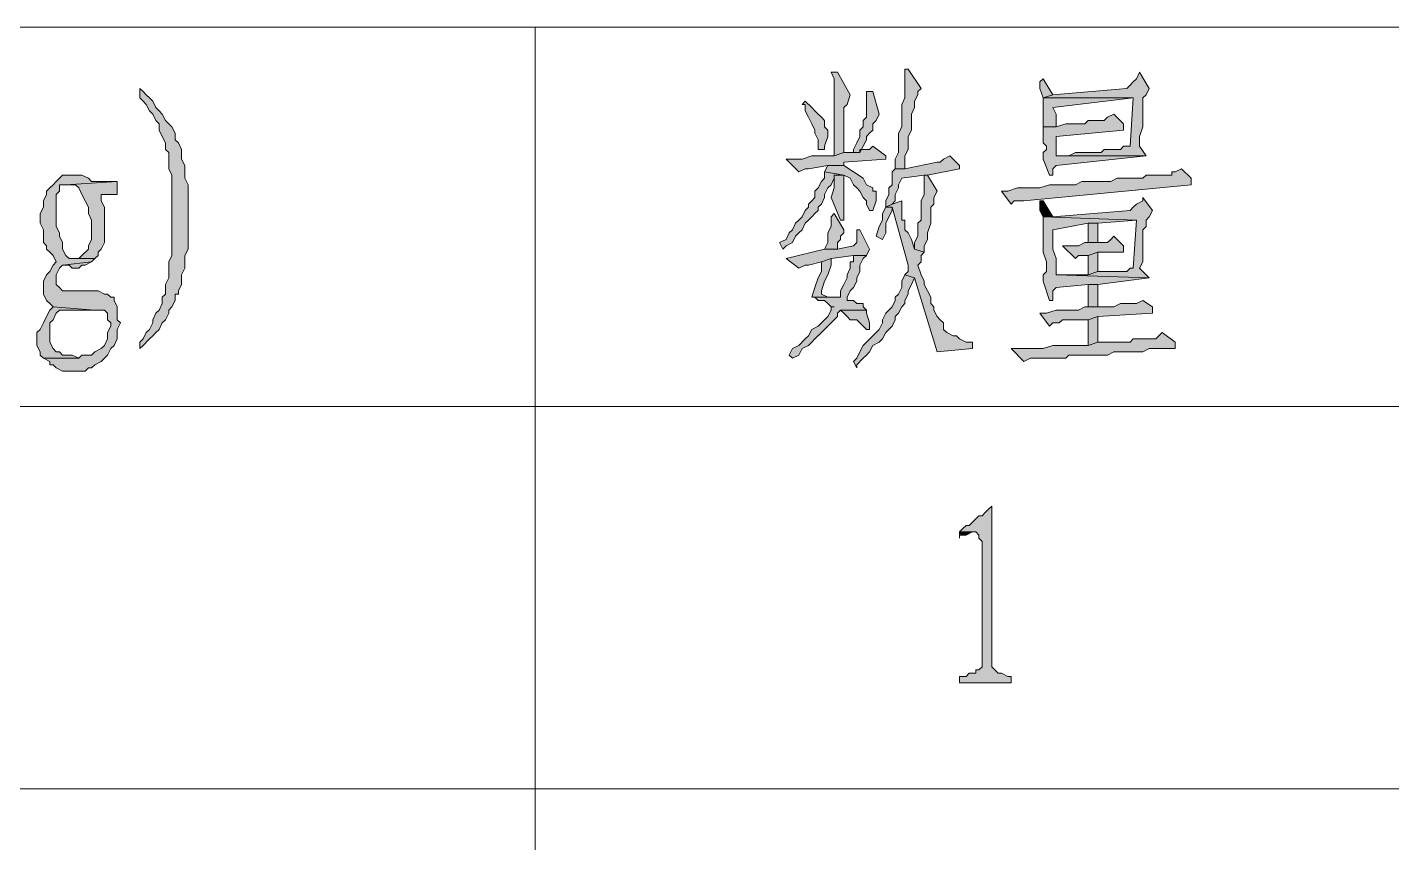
# Model space of a CAD drawing. Header units: millimetres. Extents: x 24 to 410, y 10 to 282.
# Drawn here: x 356.74 to 374.71, y 123.79 to 134.54 of the extents above; entities that cross this region are included whole.
import ezdxf

# ---------------------------------------------------------------- set-up
doc = ezdxf.new("R2010")
doc.units = ezdxf.units.MM

msp = doc.modelspace()

# ---------------------------------------------------------------- hatches: boundary and pattern name
h = msp.add_hatch(color=7)
h.dxf.hatch_style = 2
h.paths.add_polyline_path([(367.411, 133.942667), (367.326333, 133.942667), (367.368667, 133.858), (367.368667, 132.842), (367.495667, 132.884333), (367.495667, 133.392333), (367.495667, 133.477), (367.538, 133.519333), (367.580333, 133.646333)])
h = msp.add_hatch(color=7)
h.dxf.hatch_style = 2
h.paths.add_polyline_path([(368.342333, 133.985), (368.3, 133.985), (368.3, 133.942667), (368.3, 133.604), (368.257667, 133.519333), (368.257667, 133.223), (368.215333, 133.138333), (368.215333, 132.884333), (368.173, 132.799667), (368.173, 132.672667), (368.3, 132.672667), (368.3, 132.842), (368.342333, 132.926667), (368.342333, 133.011333), (368.342333, 133.096), (368.384667, 133.180667), (368.384667, 133.392333), (368.427, 133.477), (368.427, 133.561667), (368.469333, 133.646333), (368.469333, 133.688667), (368.511667, 133.731)])
h = msp.add_hatch(color=7)
h.dxf.hatch_style = 2
h.paths.add_polyline_path([(370.120333, 133.858), (370.078, 133.815667), (370.078, 133.731), (370.120333, 133.604), (370.247333, 133.646333)])
h = msp.add_hatch(color=7)
h.dxf.hatch_style = 2
h.paths.add_polyline_path([(371.390333, 133.942667), (371.348, 133.858), (371.305667, 133.815667), (371.263333, 133.773333), (371.221, 133.731), (370.247333, 133.646333), (370.120333, 133.604), (371.305667, 133.604), (371.263333, 132.969), (371.178667, 132.969), (371.136333, 132.926667), (370.924667, 132.926667), (370.882333, 132.884333), (370.543667, 132.884333), (370.459, 132.842), (370.289667, 132.842), (371.475, 132.842), (371.390333, 132.969), (371.390333, 133.096), (371.432667, 133.223), (371.432667, 133.604), (371.475, 133.646333), (371.517333, 133.731)])
h = msp.add_hatch(color=7)
h.dxf.hatch_style = 2
h.paths.add_polyline_path([(358.224667, 133.731), (358.224667, 133.604), (358.267, 133.561667), (358.309333, 133.519333), (358.351667, 133.434667), (358.394, 133.392333), (358.436333, 133.307667), (358.478667, 133.265333), (358.478667, 133.180667), (358.521, 133.096), (358.563333, 133.011333), (358.563333, 132.926667), (358.605667, 132.884333), (358.605667, 132.672667), (358.648, 132.588), (358.648, 131.995333), (358.648, 131.910667), (358.648, 131.529667), (358.605667, 131.445), (358.605667, 131.233333), (358.563333, 131.148667), (358.563333, 131.021667), (358.521, 130.979333), (358.521, 130.894667), (358.478667, 130.81), (358.436333, 130.767667), (358.394, 130.683), (358.394, 130.640667), (358.351667, 130.556), (358.309333, 130.513667), (358.267, 130.429), (358.224667, 130.386667), (358.224667, 130.302), (358.267, 130.344333), (358.351667, 130.429), (358.394, 130.471333), (358.436333, 130.513667), (358.478667, 130.556), (358.521, 130.640667), (358.563333, 130.683), (358.605667, 130.767667), (358.605667, 130.81), (358.648, 130.852333), (358.690333, 130.937), (358.690333, 131.021667), (358.732667, 131.021667), (358.732667, 131.064), (358.775, 131.148667), (358.775, 131.275667), (358.817333, 131.360333), (358.817333, 131.529667), (358.859667, 131.614333), (358.859667, 132.461), (358.817333, 132.545667), (358.817333, 132.715), (358.775, 132.799667), (358.775, 132.926667), (358.732667, 133.011333), (358.690333, 133.053667), (358.690333, 133.138333), (358.648, 133.223), (358.605667, 133.265333), (358.563333, 133.307667), (358.521, 133.392333), (358.478667, 133.434667), (358.436333, 133.477), (358.394, 133.561667), (358.351667, 133.604), (358.309333, 133.646333), (358.267, 133.688667)])
h = msp.add_hatch(color=7)
h.dxf.hatch_style = 2
h.paths.add_polyline_path([(367.792, 133.688667), (367.792, 133.35), (367.749667, 133.307667), (367.749667, 133.223), (367.707333, 133.180667), (367.707333, 133.096), (367.665, 133.011333), (367.622667, 132.926667), (367.622667, 132.884333), (367.707333, 132.884333), (367.749667, 132.969), (367.792, 133.053667), (367.792, 133.096), (367.834333, 133.138333), (367.876667, 133.180667), (367.876667, 133.265333), (367.919, 133.307667), (367.961333, 133.392333), (367.876667, 133.688667)])
h = msp.add_hatch(color=7)
h.dxf.hatch_style = 2
h.paths.add_polyline_path([(366.987667, 133.561667), (366.945333, 133.519333), (366.987667, 133.519333), (366.987667, 133.434667), (367.03, 133.35), (367.072333, 133.265333), (367.114667, 133.180667), (367.114667, 133.138333), (367.157, 133.053667), (367.157, 132.926667), (367.241667, 132.926667), (367.241667, 132.969), (367.284, 133.096), (367.284, 133.180667), (367.241667, 133.223), (367.241667, 133.307667), (367.199333, 133.35), (367.157, 133.392333), (367.114667, 133.434667), (367.072333, 133.477)])
h = msp.add_hatch(color=7)
h.dxf.hatch_style = 2
h.paths.add_polyline_path([(370.120333, 133.604), (370.120333, 133.223), (370.289667, 133.223), (370.289667, 133.392333), (370.247333, 133.477), (371.305667, 133.604)])
h = msp.add_hatch(color=7)
h.dxf.hatch_style = 2
h.paths.add_polyline_path([(371.051667, 133.392333), (370.967, 133.35), (370.924667, 133.307667), (370.713, 133.307667), (370.670667, 133.265333), (370.416667, 133.265333), (370.289667, 133.223), (370.120333, 133.223), (370.120333, 133.138333), (370.120333, 133.011333), (370.162667, 132.969), (370.162667, 132.926667), (370.120333, 132.884333), (370.120333, 132.799667), (370.205, 132.588), (370.247333, 132.588), (370.247333, 132.672667), (370.289667, 132.715), (371.475, 132.842), (370.289667, 132.842), (370.289667, 132.926667), (370.289667, 133.096), (371.178667, 133.180667), (371.178667, 133.265333)])
h = msp.add_hatch(color=7)
h.dxf.hatch_style = 2
h.paths.add_polyline_path([(367.876667, 132.969), (367.834333, 132.926667), (367.707333, 132.926667), (367.707333, 132.884333), (367.495667, 132.884333), (367.368667, 132.842), (367.072333, 132.842), (366.945333, 132.799667), (366.733667, 132.799667), (366.903, 132.630333), (366.987667, 132.672667), (367.03, 132.672667), (367.284, 132.715), (367.495667, 132.715), (367.495667, 132.757333), (368.046, 132.799667), (368.046, 132.842)])
h = msp.add_hatch(color=7)
h.dxf.hatch_style = 2
h.paths.add_polyline_path([(368.892667, 132.842), (368.808, 132.799667), (368.765667, 132.757333), (368.723333, 132.757333), (368.3, 132.672667), (368.173, 132.672667), (368.130667, 132.630333), (368.130667, 132.461), (368.088333, 132.418667), (368.088333, 132.334), (368.046, 132.249333), (368.046, 132.164667), (368.130667, 132.207), (368.173, 132.249333), (368.173, 132.334), (368.215333, 132.418667), (368.215333, 132.461), (368.257667, 132.545667), (368.554, 132.588), (368.596333, 132.588), (369.019667, 132.672667), (369.019667, 132.715)])
h = msp.add_hatch(color=7)
h.dxf.hatch_style = 2
h.paths.add_polyline_path([(367.241667, 132.630333), (367.241667, 132.545667), (367.199333, 132.503333), (367.157, 132.418667), (367.114667, 132.376333), (367.114667, 132.291667), (367.072333, 132.249333), (367.03, 132.207), (367.03, 132.164667), (366.987667, 132.122333), (366.945333, 132.037667), (366.903, 131.995333), (366.860667, 131.953), (366.818333, 131.868333), (366.776, 131.826), (366.733667, 131.741333), (366.649, 131.699), (366.691333, 131.614333), (366.733667, 131.656667), (366.818333, 131.699), (366.860667, 131.783667), (366.903, 131.826), (366.945333, 131.868333), (366.987667, 131.953), (367.03, 131.995333), (367.072333, 132.037667), (367.114667, 132.08), (367.157, 132.122333), (367.157, 132.164667), (367.199333, 132.207), (367.241667, 132.291667), (367.241667, 132.334), (367.284, 132.418667), (367.326333, 132.461), (367.368667, 132.545667), (367.368667, 132.588), (367.495667, 132.588)])
h = msp.add_hatch(color=7)
h.dxf.hatch_style = 2
h.paths.add_polyline_path([(367.495667, 132.715), (367.284, 132.715), (367.241667, 132.630333), (367.495667, 132.588), (367.580333, 132.545667), (367.622667, 132.461), (367.665, 132.418667), (367.707333, 132.376333), (367.749667, 132.291667), (367.792, 132.249333), (367.792, 132.207), (367.834333, 132.122333), (367.876667, 132.122333), (367.919, 132.249333), (367.919, 132.376333), (367.876667, 132.376333), (367.876667, 132.418667), (367.792, 132.461), (367.749667, 132.545667)])
h = msp.add_hatch(color=7)
h.dxf.hatch_style = 2
h.paths.add_polyline_path([(371.940667, 132.672667), (371.856, 132.630333), (371.813667, 132.630333), (371.813667, 132.588), (371.475, 132.588), (371.432667, 132.545667), (371.094, 132.545667), (371.009333, 132.503333), (370.967, 132.503333), (370.628333, 132.503333), (370.543667, 132.461), (370.205, 132.461), (370.078, 132.418667), (369.781667, 132.418667), (369.654667, 132.376333), (369.57, 132.376333), (369.697, 132.207), (369.739333, 132.249333), (369.866333, 132.249333), (372.067667, 132.461), (372.067667, 132.545667)])
h = msp.add_hatch(color=7)
h.dxf.hatch_style = 2
h.paths.add_polyline_path([(357.378, 132.588), (357.208667, 132.588), (357.166333, 132.545667), (357.124, 132.503333), (357.081667, 132.461), (357.039333, 132.418667), (356.997, 132.376333), (356.997, 132.334), (356.954667, 132.249333), (356.954667, 132.164667), (356.912333, 132.08), (356.912333, 131.953), (356.954667, 131.868333), (356.954667, 131.699), (356.997, 131.656667), (356.997, 131.614333), (357.039333, 131.572), (357.081667, 131.529667), (357.124, 131.445), (357.081667, 131.402667), (357.039333, 131.318), (356.997, 131.275667), (356.954667, 131.191), (356.954667, 131.021667), (356.997, 130.937), (357.039333, 130.894667), (357.081667, 130.852333), (357.632, 130.81), (357.759, 130.81), (357.801333, 130.767667), (357.801333, 130.683), (357.843667, 130.640667), (357.843667, 130.598333), (357.801333, 130.513667), (357.801333, 130.429), (357.759, 130.344333), (357.716667, 130.302), (357.632, 130.259667), (357.589667, 130.217333), (357.462667, 130.217333), (357.420333, 130.175), (356.954667, 130.175), (357.039333, 130.132667), (357.039333, 130.090333), (357.081667, 130.090333), (357.124, 130.048), (357.208667, 130.005667), (357.505, 130.005667), (357.547333, 130.048), (357.589667, 130.048), (357.632, 130.090333), (357.716667, 130.132667), (357.759, 130.175), (357.801333, 130.217333), (357.843667, 130.302), (357.886, 130.344333), (357.928333, 130.429), (357.928333, 130.556), (357.970667, 130.640667), (357.928333, 130.683), (357.928333, 130.852333), (357.886, 130.937), (357.886, 130.979333), (357.843667, 130.979333), (357.801333, 131.021667), (357.759, 131.021667), (357.674333, 131.064), (357.208667, 131.064), (357.166333, 131.106333), (357.124, 131.148667), (357.124, 131.275667), (357.166333, 131.360333), (357.208667, 131.402667), (357.589667, 131.445), (357.632, 131.487333), (357.293333, 131.487333), (357.251, 131.529667), (357.208667, 131.614333), (357.208667, 131.699), (357.166333, 131.783667), (357.166333, 131.826), (357.124, 131.910667), (357.124, 132.334), (357.166333, 132.376333), (357.166333, 132.461), (357.208667, 132.461), (357.251, 132.461), (357.928333, 132.503333), (357.589667, 132.503333), (357.547333, 132.545667), (357.462667, 132.588)])
h = msp.add_hatch(color=7)
h.dxf.hatch_style = 2
h.paths.add_polyline_path([(357.928333, 132.503333), (357.251, 132.461), (357.378, 132.461), (357.420333, 132.418667), (357.462667, 132.334), (357.505, 132.249333), (357.547333, 132.164667), (357.547333, 132.08), (357.589667, 131.995333), (357.589667, 131.741333), (357.547333, 131.656667), (357.547333, 131.614333), (357.462667, 131.529667), (357.420333, 131.487333), (357.335667, 131.487333), (357.632, 131.487333), (357.674333, 131.529667), (357.674333, 131.572), (357.716667, 131.614333), (357.759, 131.699), (357.759, 132.164667), (357.716667, 132.249333), (357.716667, 132.334), (357.928333, 132.334)])
h = msp.add_hatch(color=7)
h.dxf.hatch_style = 2
h.paths.add_polyline_path([(367.495667, 132.588), (367.368667, 132.588), (367.368667, 132.545667), (367.368667, 132.418667), (367.326333, 132.291667), (367.453333, 131.995333), (367.495667, 131.995333), (367.495667, 132.037667)])
h = msp.add_hatch(color=7)
h.dxf.hatch_style = 2
h.paths.add_polyline_path([(368.596333, 132.588), (368.554, 132.588), (368.554, 132.503333), (368.554, 132.334), (368.511667, 132.249333), (368.511667, 131.995333), (368.469333, 131.953), (368.469333, 131.783667), (368.427, 131.699), (368.427, 131.614333), (368.554, 131.572), (368.554, 131.656667), (368.596333, 131.741333), (368.596333, 131.826), (368.638667, 131.953), (368.638667, 132.164667), (368.681, 132.207), (368.681, 132.249333), (368.681, 132.291667), (368.723333, 132.376333)])
h = msp.add_hatch(color=7)
h.dxf.hatch_style = 2
h.paths.add_polyline_path([(368.257667, 132.249333), (368.130667, 132.207), (368.046, 132.164667), (368.130667, 132.164667), (368.342333, 131.402667), (368.342333, 131.318), (368.3, 131.275667), (368.427, 131.233333), (368.723333, 130.259667), (369.189, 130.302), (369.189, 130.386667), (369.146667, 130.386667), (369.104333, 130.386667), (369.019667, 130.429), (368.977333, 130.471333), (368.935, 130.471333), (368.850333, 130.513667), (368.808, 130.556), (368.808, 130.640667), (368.765667, 130.683), (368.723333, 130.725333), (368.681, 130.81), (368.681, 130.852333), (368.638667, 130.894667), (368.638667, 130.979333), (368.596333, 131.064), (368.554, 131.148667), (368.554, 131.191), (368.511667, 131.275667), (368.469333, 131.402667), (368.511667, 131.445), (368.511667, 131.529667), (368.554, 131.572), (368.427, 131.614333), (368.384667, 131.741333), (368.342333, 131.826), (368.3, 131.868333), (368.3, 131.995333), (368.257667, 131.995333)])
h = msp.add_hatch(color=7)
h.dxf.hatch_style = 2
h.paths.add_polyline_path([(370.120333, 132.249333), (370.078, 132.249333), (370.078, 132.122333), (370.120333, 132.037667), (370.247333, 132.037667)])
h = msp.add_hatch(color=7)
h.dxf.hatch_style = 2
h.paths.add_polyline_path([(371.432667, 132.291667), (371.432667, 132.249333), (371.348, 132.207), (371.305667, 132.164667), (371.263333, 132.122333), (370.247333, 132.037667), (370.120333, 132.037667), (371.348, 131.995333), (371.305667, 131.360333), (371.263333, 131.360333), (371.221, 131.318), (370.84, 131.318), (370.713, 131.275667), (370.416667, 131.275667), (370.289667, 131.275667), (371.517333, 131.233333), (371.390333, 131.360333), (371.432667, 131.445), (371.432667, 131.868333), (371.475, 131.910667), (371.475, 131.995333), (371.517333, 132.037667), (371.559667, 132.122333)])
h = msp.add_hatch(color=7)
h.dxf.hatch_style = 2
h.paths.add_polyline_path([(367.368667, 132.08), (367.326333, 132.037667), (367.326333, 131.910667), (367.284, 131.826), (367.284, 131.699), (367.241667, 131.614333), (367.411, 131.614333), (367.411, 131.656667), (367.411, 131.699), (367.453333, 131.741333), (367.453333, 131.783667), (367.495667, 131.826), (367.495667, 131.868333)])
h = msp.add_hatch(color=7)
h.dxf.hatch_style = 2
h.paths.add_polyline_path([(368.046, 132.164667), (368.003667, 132.08), (368.003667, 131.995333), (367.961333, 131.910667), (367.919, 131.783667), (368.003667, 131.741333), (368.046, 131.826), (368.046, 131.953), (368.088333, 132.037667), (368.130667, 132.122333), (368.130667, 132.164667)])
h = msp.add_hatch(color=7)
h.dxf.hatch_style = 2
h.paths.add_polyline_path([(370.120333, 132.037667), (370.120333, 131.572), (370.162667, 131.445), (370.162667, 131.318), (370.120333, 131.275667), (370.120333, 131.191), (370.205, 130.937), (370.247333, 130.937), (370.247333, 130.979333), (370.247333, 131.064), (370.289667, 131.106333), (370.713, 131.148667), (370.84, 131.148667), (371.517333, 131.233333), (370.289667, 131.275667), (370.289667, 131.402667), (370.289667, 131.487333), (370.247333, 131.614333), (370.247333, 131.868333), (370.713, 131.953), (370.84, 131.953), (371.348, 131.995333)])
h = msp.add_hatch(color=7)
h.dxf.hatch_style = 2
h.paths.add_polyline_path([(370.84, 131.699), (370.84, 131.953), (370.713, 131.953), (370.713, 131.699)])
h = msp.add_hatch(color=7)
h.dxf.hatch_style = 2
h.paths.add_polyline_path([(367.707333, 131.868333), (367.665, 131.868333), (367.665, 131.783667), (367.665, 131.699), (367.622667, 131.656667), (367.411, 131.614333), (367.241667, 131.614333), (366.733667, 131.487333), (366.903, 131.360333), (366.987667, 131.402667), (367.03, 131.402667), (367.199333, 131.445), (367.326333, 131.487333), (367.622667, 131.529667), (367.792, 131.529667), (367.834333, 131.614333)])
h = msp.add_hatch(color=7)
h.dxf.hatch_style = 2
h.paths.add_polyline_path([(371.051667, 131.783667), (371.009333, 131.741333), (370.967, 131.699), (370.670667, 131.699), (370.586, 131.656667), (370.374333, 131.656667), (370.543667, 131.487333), (370.586, 131.529667), (370.713, 131.529667), (370.84, 131.572), (371.178667, 131.572), (371.178667, 131.656667)])
h = msp.add_hatch(color=7)
h.dxf.hatch_style = 2
h.paths.add_polyline_path([(367.792, 131.529667), (367.622667, 131.529667), (367.622667, 131.445), (367.580333, 131.445), (367.580333, 131.360333), (367.538, 131.275667), (367.538, 131.233333), (367.495667, 131.148667), (367.453333, 131.064), (367.453333, 130.979333), (367.411, 130.979333), (367.114667, 130.979333), (367.157, 130.937), (367.241667, 130.937), (367.284, 130.894667), (367.326333, 130.852333), (367.368667, 130.852333), (367.326333, 130.852333), (367.326333, 130.81), (367.284, 130.725333), (367.241667, 130.683), (367.199333, 130.640667), (367.157, 130.598333), (367.072333, 130.556), (367.03, 130.471333), (366.987667, 130.429), (366.903, 130.344333), (366.818333, 130.302), (366.776, 130.217333), (366.818333, 130.175), (366.903, 130.217333), (366.945333, 130.302), (367.03, 130.344333), (367.072333, 130.386667), (367.114667, 130.429), (367.199333, 130.513667), (367.241667, 130.556), (367.284, 130.598333), (367.326333, 130.640667), (367.368667, 130.683), (367.411, 130.725333), (367.411, 130.767667), (367.453333, 130.81), (367.792, 130.81), (367.749667, 130.852333), (367.749667, 130.894667), (367.707333, 130.894667), (367.665, 130.894667), (367.622667, 130.937), (367.538, 130.937), (367.538, 130.979333), (367.580333, 131.064), (367.622667, 131.106333), (367.665, 131.191), (367.665, 131.233333), (367.707333, 131.318), (367.707333, 131.402667), (367.749667, 131.487333)])
h = msp.add_hatch(color=7)
h.dxf.hatch_style = 2
h.paths.add_polyline_path([(370.84, 131.572), (370.713, 131.529667), (370.713, 131.275667), (370.84, 131.318)])
h = msp.add_hatch(color=7)
h.dxf.hatch_style = 2
h.paths.add_polyline_path([(357.589667, 131.445), (357.208667, 131.402667), (357.293333, 131.402667), (357.335667, 131.360333), (357.420333, 131.360333), (357.462667, 131.402667), (357.505, 131.402667)])
h = msp.add_hatch(color=7)
h.dxf.hatch_style = 2
h.paths.add_polyline_path([(367.326333, 131.487333), (367.199333, 131.445), (367.199333, 131.318), (367.157, 131.233333), (367.114667, 131.106333), (367.072333, 130.979333), (367.411, 130.979333), (367.284, 130.979333), (367.199333, 131.021667), (367.199333, 131.064), (367.241667, 131.191), (367.284, 131.275667), (367.326333, 131.402667)])
h = msp.add_hatch(color=7)
h.dxf.hatch_style = 2
h.paths.add_polyline_path([(368.3, 131.275667), (368.257667, 131.191), (368.257667, 131.106333), (368.215333, 131.021667), (368.173, 130.979333), (368.173, 130.937), (368.130667, 130.852333), (368.088333, 130.81), (368.046, 130.767667), (368.003667, 130.683), (368.003667, 130.640667), (367.961333, 130.556), (367.919, 130.513667), (367.876667, 130.471333), (367.792, 130.386667), (367.749667, 130.344333), (367.707333, 130.259667), (367.665, 130.175), (367.622667, 130.132667), (367.665, 130.048), (367.665, 130.090333), (367.749667, 130.175), (367.792, 130.217333), (367.834333, 130.259667), (367.876667, 130.344333), (367.961333, 130.386667), (368.003667, 130.429), (368.046, 130.513667), (368.088333, 130.556), (368.130667, 130.598333), (368.173, 130.683), (368.173, 130.725333), (368.215333, 130.767667), (368.257667, 130.852333), (368.3, 130.894667), (368.3, 130.937), (368.342333, 131.021667), (368.342333, 131.064), (368.384667, 131.148667), (368.427, 131.233333)])
h = msp.add_hatch(color=7)
h.dxf.hatch_style = 2
h.paths.add_polyline_path([(370.84, 130.852333), (370.84, 131.148667), (370.713, 131.148667), (370.713, 130.852333)])
h = msp.add_hatch(color=7)
h.dxf.hatch_style = 2
h.paths.add_polyline_path([(357.081667, 130.852333), (357.039333, 130.81), (356.997, 130.725333), (356.954667, 130.640667), (356.912333, 130.556), (356.87, 130.513667), (356.87, 130.344333), (356.912333, 130.259667), (356.912333, 130.217333), (356.954667, 130.175), (357.420333, 130.175), (357.335667, 130.217333), (357.208667, 130.217333), (357.166333, 130.259667), (357.124, 130.259667), (357.081667, 130.302), (357.039333, 130.386667), (357.039333, 130.640667), (357.081667, 130.683), (357.124, 130.767667), (357.166333, 130.81), (357.632, 130.81)])
h = msp.add_hatch(color=7)
h.dxf.hatch_style = 2
h.paths.add_polyline_path([(367.792, 130.81), (367.453333, 130.81), (367.495667, 130.767667), (367.538, 130.725333), (367.580333, 130.683), (367.665, 130.683), (367.707333, 130.640667), (367.749667, 130.598333), (367.792, 130.556), (367.834333, 130.556), (367.834333, 130.640667), (367.792, 130.767667)])
h = msp.add_hatch(color=7)
h.dxf.hatch_style = 2
h.paths.add_polyline_path([(371.432667, 130.937), (371.348, 130.894667), (371.136333, 130.894667), (371.051667, 130.852333), (370.670667, 130.852333), (370.586, 130.81), (370.289667, 130.81), (370.162667, 130.767667), (370.078, 130.767667), (370.205, 130.598333), (370.247333, 130.640667), (370.332, 130.640667), (370.374333, 130.683), (370.713, 130.683), (370.84, 130.725333), (371.559667, 130.767667), (371.559667, 130.852333)])
h = msp.add_hatch(color=7)
h.dxf.hatch_style = 2
h.paths.add_polyline_path([(370.84, 130.725333), (370.713, 130.683), (370.713, 130.344333), (370.84, 130.386667)])
h = msp.add_hatch(color=7)
h.dxf.hatch_style = 2
h.paths.add_polyline_path([(371.686667, 130.513667), (371.644333, 130.471333), (371.602, 130.429), (371.305667, 130.429), (371.263333, 130.386667), (370.84, 130.386667), (370.713, 130.344333), (370.670667, 130.344333), (370.247333, 130.344333), (370.120333, 130.302), (369.697, 130.302), (369.866333, 130.132667), (369.951, 130.175), (370.416667, 130.175), (370.459, 130.217333), (370.967, 130.217333), (371.051667, 130.259667), (371.432667, 130.259667), (371.517333, 130.302), (371.856, 130.302), (371.856, 130.386667)])
h = msp.add_hatch(color=7)
h.dxf.hatch_style = 2
h.paths.add_polyline_path([(369.443, 128.227667), (369.400667, 128.185333), (369.358333, 128.143), (369.316, 128.100667), (369.273667, 128.100667), (369.231333, 128.058333), (369.189, 128.016), (369.146667, 127.973667), (369.104333, 127.973667), (369.062, 127.931333), (369.019667, 127.889), (369.231333, 127.889), (369.273667, 127.846667), (369.273667, 127.804333), (369.316, 127.762), (369.316, 126.111), (369.273667, 126.068667), (369.231333, 126.068667), (369.231333, 126.026333), (369.146667, 126.026333), (369.104333, 125.984), (369.019667, 125.984), (369.019667, 125.899333), (369.697, 125.899333), (369.697, 125.984), (369.654667, 125.984), (369.57, 126.026333), (369.527667, 126.026333), (369.485333, 126.068667), (369.443, 126.111)])
h = msp.add_hatch(color=7)
h.dxf.hatch_style = 2
h.paths.add_polyline_path([(369.019667, 127.889), (369.019667, 127.804333), (369.019667, 127.846667), (369.104333, 127.846667), (369.189, 127.889), (369.231333, 127.889)])

# ---------------------------------------------------------------- linework, layer by layer
at = {"color": 7, "lineweight": 0}
for points in [[(284.437667, 134.535333), (395.435667, 134.535333), (395.435667, 69.511333), (284.437667, 69.511333)], [(367.411, 133.942667), (367.326333, 133.942667), (367.368667, 133.858), (367.368667, 132.842), (367.495667, 132.884333), (367.495667, 133.392333), (367.495667, 133.477), (367.538, 133.519333), (367.580333, 133.646333)], [(368.342333, 133.985), (368.3, 133.985), (368.3, 133.942667), (368.3, 133.604), (368.257667, 133.519333), (368.257667, 133.223), (368.215333, 133.138333), (368.215333, 132.884333), (368.173, 132.799667), (368.173, 132.672667), (368.3, 132.672667), (368.3, 132.842), (368.342333, 132.926667), (368.342333, 133.011333), (368.342333, 133.096), (368.384667, 133.180667), (368.384667, 133.392333), (368.427, 133.477), (368.427, 133.561667), (368.469333, 133.646333), (368.469333, 133.688667), (368.511667, 133.731)], [(370.120333, 133.858), (370.078, 133.815667), (370.078, 133.731), (370.120333, 133.604), (370.247333, 133.646333)], [(371.390333, 133.942667), (371.348, 133.858), (371.305667, 133.815667), (371.263333, 133.773333), (371.221, 133.731), (370.247333, 133.646333), (370.120333, 133.604), (371.305667, 133.604), (371.263333, 132.969), (371.178667, 132.969), (371.136333, 132.926667), (370.924667, 132.926667), (370.882333, 132.884333), (370.543667, 132.884333), (370.459, 132.842), (370.289667, 132.842), (371.475, 132.842), (371.390333, 132.969), (371.390333, 133.096), (371.432667, 133.223), (371.432667, 133.604), (371.475, 133.646333), (371.517333, 133.731)], [(358.224667, 133.731), (358.224667, 133.604), (358.267, 133.561667), (358.309333, 133.519333), (358.351667, 133.434667), (358.394, 133.392333), (358.436333, 133.307667), (358.478667, 133.265333), (358.478667, 133.180667), (358.521, 133.096), (358.563333, 133.011333), (358.563333, 132.926667), (358.605667, 132.884333), (358.605667, 132.672667), (358.648, 132.588), (358.648, 131.995333), (358.648, 131.910667), (358.648, 131.529667), (358.605667, 131.445), (358.605667, 131.233333), (358.563333, 131.148667), (358.563333, 131.021667), (358.521, 130.979333), (358.521, 130.894667), (358.478667, 130.81), (358.436333, 130.767667), (358.394, 130.683), (358.394, 130.640667), (358.351667, 130.556), (358.309333, 130.513667), (358.267, 130.429), (358.224667, 130.386667), (358.224667, 130.302), (358.267, 130.344333), (358.351667, 130.429), (358.394, 130.471333), (358.436333, 130.513667), (358.478667, 130.556), (358.521, 130.640667), (358.563333, 130.683), (358.605667, 130.767667), (358.605667, 130.81), (358.648, 130.852333), (358.690333, 130.937), (358.690333, 131.021667), (358.732667, 131.021667), (358.732667, 131.064), (358.775, 131.148667), (358.775, 131.275667), (358.817333, 131.360333), (358.817333, 131.529667), (358.859667, 131.614333), (358.859667, 132.461), (358.817333, 132.545667), (358.817333, 132.715), (358.775, 132.799667), (358.775, 132.926667), (358.732667, 133.011333), (358.690333, 133.053667), (358.690333, 133.138333), (358.648, 133.223), (358.605667, 133.265333), (358.563333, 133.307667), (358.521, 133.392333), (358.478667, 133.434667), (358.436333, 133.477), (358.394, 133.561667), (358.351667, 133.604), (358.309333, 133.646333), (358.267, 133.688667)], [(367.792, 133.688667), (367.792, 133.35), (367.749667, 133.307667), (367.749667, 133.223), (367.707333, 133.180667), (367.707333, 133.096), (367.665, 133.011333), (367.622667, 132.926667), (367.622667, 132.884333), (367.707333, 132.884333), (367.749667, 132.969), (367.792, 133.053667), (367.792, 133.096), (367.834333, 133.138333), (367.876667, 133.180667), (367.876667, 133.265333), (367.919, 133.307667), (367.961333, 133.392333), (367.876667, 133.688667)], [(366.987667, 133.561667), (366.945333, 133.519333), (366.987667, 133.519333), (366.987667, 133.434667), (367.03, 133.35), (367.072333, 133.265333), (367.114667, 133.180667), (367.114667, 133.138333), (367.157, 133.053667), (367.157, 132.926667), (367.241667, 132.926667), (367.241667, 132.969), (367.284, 133.096), (367.284, 133.180667), (367.241667, 133.223), (367.241667, 133.307667), (367.199333, 133.35), (367.157, 133.392333), (367.114667, 133.434667), (367.072333, 133.477)], [(370.120333, 133.604), (370.120333, 133.223), (370.289667, 133.223), (370.289667, 133.392333), (370.247333, 133.477), (371.305667, 133.604)], [(371.051667, 133.392333), (370.967, 133.35), (370.924667, 133.307667), (370.713, 133.307667), (370.670667, 133.265333), (370.416667, 133.265333), (370.289667, 133.223), (370.120333, 133.223), (370.120333, 133.138333), (370.120333, 133.011333), (370.162667, 132.969), (370.162667, 132.926667), (370.120333, 132.884333), (370.120333, 132.799667), (370.205, 132.588), (370.247333, 132.588), (370.247333, 132.672667), (370.289667, 132.715), (371.475, 132.842), (370.289667, 132.842), (370.289667, 132.926667), (370.289667, 133.096), (371.178667, 133.180667), (371.178667, 133.265333)], [(367.876667, 132.969), (367.834333, 132.926667), (367.707333, 132.926667), (367.707333, 132.884333), (367.495667, 132.884333), (367.368667, 132.842), (367.072333, 132.842), (366.945333, 132.799667), (366.733667, 132.799667), (366.903, 132.630333), (366.987667, 132.672667), (367.03, 132.672667), (367.284, 132.715), (367.495667, 132.715), (367.495667, 132.757333), (368.046, 132.799667), (368.046, 132.842)], [(368.892667, 132.842), (368.808, 132.799667), (368.765667, 132.757333), (368.723333, 132.757333), (368.3, 132.672667), (368.173, 132.672667), (368.130667, 132.630333), (368.130667, 132.461), (368.088333, 132.418667), (368.088333, 132.334), (368.046, 132.249333), (368.046, 132.164667), (368.130667, 132.207), (368.173, 132.249333), (368.173, 132.334), (368.215333, 132.418667), (368.215333, 132.461), (368.257667, 132.545667), (368.554, 132.588), (368.596333, 132.588), (369.019667, 132.672667), (369.019667, 132.715)], [(367.241667, 132.630333), (367.241667, 132.545667), (367.199333, 132.503333), (367.157, 132.418667), (367.114667, 132.376333), (367.114667, 132.291667), (367.072333, 132.249333), (367.03, 132.207), (367.03, 132.164667), (366.987667, 132.122333), (366.945333, 132.037667), (366.903, 131.995333), (366.860667, 131.953), (366.818333, 131.868333), (366.776, 131.826), (366.733667, 131.741333), (366.649, 131.699), (366.691333, 131.614333), (366.733667, 131.656667), (366.818333, 131.699), (366.860667, 131.783667), (366.903, 131.826), (366.945333, 131.868333), (366.987667, 131.953), (367.03, 131.995333), (367.072333, 132.037667), (367.114667, 132.08), (367.157, 132.122333), (367.157, 132.164667), (367.199333, 132.207), (367.241667, 132.291667), (367.241667, 132.334), (367.284, 132.418667), (367.326333, 132.461), (367.368667, 132.545667), (367.368667, 132.588), (367.495667, 132.588)], [(367.495667, 132.715), (367.284, 132.715), (367.241667, 132.630333), (367.495667, 132.588), (367.580333, 132.545667), (367.622667, 132.461), (367.665, 132.418667), (367.707333, 132.376333), (367.749667, 132.291667), (367.792, 132.249333), (367.792, 132.207), (367.834333, 132.122333), (367.876667, 132.122333), (367.919, 132.249333), (367.919, 132.376333), (367.876667, 132.376333), (367.876667, 132.418667), (367.792, 132.461), (367.749667, 132.545667)], [(371.940667, 132.672667), (371.856, 132.630333), (371.813667, 132.630333), (371.813667, 132.588), (371.475, 132.588), (371.432667, 132.545667), (371.094, 132.545667), (371.009333, 132.503333), (370.967, 132.503333), (370.628333, 132.503333), (370.543667, 132.461), (370.205, 132.461), (370.078, 132.418667), (369.781667, 132.418667), (369.654667, 132.376333), (369.57, 132.376333), (369.697, 132.207), (369.739333, 132.249333), (369.866333, 132.249333), (372.067667, 132.461), (372.067667, 132.545667)], [(357.378, 132.588), (357.208667, 132.588), (357.166333, 132.545667), (357.124, 132.503333), (357.081667, 132.461), (357.039333, 132.418667), (356.997, 132.376333), (356.997, 132.334), (356.954667, 132.249333), (356.954667, 132.164667), (356.912333, 132.08), (356.912333, 131.953), (356.954667, 131.868333), (356.954667, 131.699), (356.997, 131.656667), (356.997, 131.614333), (357.039333, 131.572), (357.081667, 131.529667), (357.124, 131.445), (357.081667, 131.402667), (357.039333, 131.318), (356.997, 131.275667), (356.954667, 131.191), (356.954667, 131.021667), (356.997, 130.937), (357.039333, 130.894667), (357.081667, 130.852333), (357.632, 130.81), (357.759, 130.81), (357.801333, 130.767667), (357.801333, 130.683), (357.843667, 130.640667), (357.843667, 130.598333), (357.801333, 130.513667), (357.801333, 130.429), (357.759, 130.344333), (357.716667, 130.302), (357.632, 130.259667), (357.589667, 130.217333), (357.462667, 130.217333), (357.420333, 130.175), (356.954667, 130.175), (357.039333, 130.132667), (357.039333, 130.090333), (357.081667, 130.090333), (357.124, 130.048), (357.208667, 130.005667), (357.505, 130.005667), (357.547333, 130.048), (357.589667, 130.048), (357.632, 130.090333), (357.716667, 130.132667), (357.759, 130.175), (357.801333, 130.217333), (357.843667, 130.302), (357.886, 130.344333), (357.928333, 130.429), (357.928333, 130.556), (357.970667, 130.640667), (357.928333, 130.683), (357.928333, 130.852333), (357.886, 130.937), (357.886, 130.979333), (357.843667, 130.979333), (357.801333, 131.021667), (357.759, 131.021667), (357.674333, 131.064), (357.208667, 131.064), (357.166333, 131.106333), (357.124, 131.148667), (357.124, 131.275667), (357.166333, 131.360333), (357.208667, 131.402667), (357.589667, 131.445), (357.632, 131.487333), (357.293333, 131.487333), (357.251, 131.529667), (357.208667, 131.614333), (357.208667, 131.699), (357.166333, 131.783667), (357.166333, 131.826), (357.124, 131.910667), (357.124, 132.334), (357.166333, 132.376333), (357.166333, 132.461), (357.208667, 132.461), (357.251, 132.461), (357.928333, 132.503333), (357.589667, 132.503333), (357.547333, 132.545667), (357.462667, 132.588)], [(357.928333, 132.503333), (357.251, 132.461), (357.378, 132.461), (357.420333, 132.418667), (357.462667, 132.334), (357.505, 132.249333), (357.547333, 132.164667), (357.547333, 132.08), (357.589667, 131.995333), (357.589667, 131.741333), (357.547333, 131.656667), (357.547333, 131.614333), (357.462667, 131.529667), (357.420333, 131.487333), (357.335667, 131.487333), (357.632, 131.487333), (357.674333, 131.529667), (357.674333, 131.572), (357.716667, 131.614333), (357.759, 131.699), (357.759, 132.164667), (357.716667, 132.249333), (357.716667, 132.334), (357.928333, 132.334)], [(367.495667, 132.588), (367.368667, 132.588), (367.368667, 132.545667), (367.368667, 132.418667), (367.326333, 132.291667), (367.453333, 131.995333), (367.495667, 131.995333), (367.495667, 132.037667)], [(368.596333, 132.588), (368.554, 132.588), (368.554, 132.503333), (368.554, 132.334), (368.511667, 132.249333), (368.511667, 131.995333), (368.469333, 131.953), (368.469333, 131.783667), (368.427, 131.699), (368.427, 131.614333), (368.554, 131.572), (368.554, 131.656667), (368.596333, 131.741333), (368.596333, 131.826), (368.638667, 131.953), (368.638667, 132.164667), (368.681, 132.207), (368.681, 132.249333), (368.681, 132.291667), (368.723333, 132.376333)], [(368.257667, 132.249333), (368.130667, 132.207), (368.046, 132.164667), (368.130667, 132.164667), (368.342333, 131.402667), (368.342333, 131.318), (368.3, 131.275667), (368.427, 131.233333), (368.723333, 130.259667), (369.189, 130.302), (369.189, 130.386667), (369.146667, 130.386667), (369.104333, 130.386667), (369.019667, 130.429), (368.977333, 130.471333), (368.935, 130.471333), (368.850333, 130.513667), (368.808, 130.556), (368.808, 130.640667), (368.765667, 130.683), (368.723333, 130.725333), (368.681, 130.81), (368.681, 130.852333), (368.638667, 130.894667), (368.638667, 130.979333), (368.596333, 131.064), (368.554, 131.148667), (368.554, 131.191), (368.511667, 131.275667), (368.469333, 131.402667), (368.511667, 131.445), (368.511667, 131.529667), (368.554, 131.572), (368.427, 131.614333), (368.384667, 131.741333), (368.342333, 131.826), (368.3, 131.868333), (368.3, 131.995333), (368.257667, 131.995333)], [(370.120333, 132.249333), (370.078, 132.249333), (370.078, 132.122333), (370.120333, 132.037667), (370.247333, 132.037667)], [(371.432667, 132.291667), (371.432667, 132.249333), (371.348, 132.207), (371.305667, 132.164667), (371.263333, 132.122333), (370.247333, 132.037667), (370.120333, 132.037667), (371.348, 131.995333), (371.305667, 131.360333), (371.263333, 131.360333), (371.221, 131.318), (370.84, 131.318), (370.713, 131.275667), (370.416667, 131.275667), (370.289667, 131.275667), (371.517333, 131.233333), (371.390333, 131.360333), (371.432667, 131.445), (371.432667, 131.868333), (371.475, 131.910667), (371.475, 131.995333), (371.517333, 132.037667), (371.559667, 132.122333)], [(367.368667, 132.08), (367.326333, 132.037667), (367.326333, 131.910667), (367.284, 131.826), (367.284, 131.699), (367.241667, 131.614333), (367.411, 131.614333), (367.411, 131.656667), (367.411, 131.699), (367.453333, 131.741333), (367.453333, 131.783667), (367.495667, 131.826), (367.495667, 131.868333)], [(368.046, 132.164667), (368.003667, 132.08), (368.003667, 131.995333), (367.961333, 131.910667), (367.919, 131.783667), (368.003667, 131.741333), (368.046, 131.826), (368.046, 131.953), (368.088333, 132.037667), (368.130667, 132.122333), (368.130667, 132.164667)], [(370.120333, 132.037667), (370.120333, 131.572), (370.162667, 131.445), (370.162667, 131.318), (370.120333, 131.275667), (370.120333, 131.191), (370.205, 130.937), (370.247333, 130.937), (370.247333, 130.979333), (370.247333, 131.064), (370.289667, 131.106333), (370.713, 131.148667), (370.84, 131.148667), (371.517333, 131.233333), (370.289667, 131.275667), (370.289667, 131.402667), (370.289667, 131.487333), (370.247333, 131.614333), (370.247333, 131.868333), (370.713, 131.953), (370.84, 131.953), (371.348, 131.995333)], [(370.84, 131.699), (370.84, 131.953), (370.713, 131.953), (370.713, 131.699)], [(367.707333, 131.868333), (367.665, 131.868333), (367.665, 131.783667), (367.665, 131.699), (367.622667, 131.656667), (367.411, 131.614333), (367.241667, 131.614333), (366.733667, 131.487333), (366.903, 131.360333), (366.987667, 131.402667), (367.03, 131.402667), (367.199333, 131.445), (367.326333, 131.487333), (367.622667, 131.529667), (367.792, 131.529667), (367.834333, 131.614333)], [(371.051667, 131.783667), (371.009333, 131.741333), (370.967, 131.699), (370.670667, 131.699), (370.586, 131.656667), (370.374333, 131.656667), (370.543667, 131.487333), (370.586, 131.529667), (370.713, 131.529667), (370.84, 131.572), (371.178667, 131.572), (371.178667, 131.656667)], [(367.792, 131.529667), (367.622667, 131.529667), (367.622667, 131.445), (367.580333, 131.445), (367.580333, 131.360333), (367.538, 131.275667), (367.538, 131.233333), (367.495667, 131.148667), (367.453333, 131.064), (367.453333, 130.979333), (367.411, 130.979333), (367.114667, 130.979333), (367.157, 130.937), (367.241667, 130.937), (367.284, 130.894667), (367.326333, 130.852333), (367.368667, 130.852333), (367.326333, 130.852333), (367.326333, 130.81), (367.284, 130.725333), (367.241667, 130.683), (367.199333, 130.640667), (367.157, 130.598333), (367.072333, 130.556), (367.03, 130.471333), (366.987667, 130.429), (366.903, 130.344333), (366.818333, 130.302), (366.776, 130.217333), (366.818333, 130.175), (366.903, 130.217333), (366.945333, 130.302), (367.03, 130.344333), (367.072333, 130.386667), (367.114667, 130.429), (367.199333, 130.513667), (367.241667, 130.556), (367.284, 130.598333), (367.326333, 130.640667), (367.368667, 130.683), (367.411, 130.725333), (367.411, 130.767667), (367.453333, 130.81), (367.792, 130.81), (367.749667, 130.852333), (367.749667, 130.894667), (367.707333, 130.894667), (367.665, 130.894667), (367.622667, 130.937), (367.538, 130.937), (367.538, 130.979333), (367.580333, 131.064), (367.622667, 131.106333), (367.665, 131.191), (367.665, 131.233333), (367.707333, 131.318), (367.707333, 131.402667), (367.749667, 131.487333)], [(370.84, 131.572), (370.713, 131.529667), (370.713, 131.275667), (370.84, 131.318)], [(357.589667, 131.445), (357.208667, 131.402667), (357.293333, 131.402667), (357.335667, 131.360333), (357.420333, 131.360333), (357.462667, 131.402667), (357.505, 131.402667)], [(367.326333, 131.487333), (367.199333, 131.445), (367.199333, 131.318), (367.157, 131.233333), (367.114667, 131.106333), (367.072333, 130.979333), (367.411, 130.979333), (367.284, 130.979333), (367.199333, 131.021667), (367.199333, 131.064), (367.241667, 131.191), (367.284, 131.275667), (367.326333, 131.402667)], [(368.3, 131.275667), (368.257667, 131.191), (368.257667, 131.106333), (368.215333, 131.021667), (368.173, 130.979333), (368.173, 130.937), (368.130667, 130.852333), (368.088333, 130.81), (368.046, 130.767667), (368.003667, 130.683), (368.003667, 130.640667), (367.961333, 130.556), (367.919, 130.513667), (367.876667, 130.471333), (367.792, 130.386667), (367.749667, 130.344333), (367.707333, 130.259667), (367.665, 130.175), (367.622667, 130.132667), (367.665, 130.048), (367.665, 130.090333), (367.749667, 130.175), (367.792, 130.217333), (367.834333, 130.259667), (367.876667, 130.344333), (367.961333, 130.386667), (368.003667, 130.429), (368.046, 130.513667), (368.088333, 130.556), (368.130667, 130.598333), (368.173, 130.683), (368.173, 130.725333), (368.215333, 130.767667), (368.257667, 130.852333), (368.3, 130.894667), (368.3, 130.937), (368.342333, 131.021667), (368.342333, 131.064), (368.384667, 131.148667), (368.427, 131.233333)], [(370.84, 130.852333), (370.84, 131.148667), (370.713, 131.148667), (370.713, 130.852333)], [(357.081667, 130.852333), (357.039333, 130.81), (356.997, 130.725333), (356.954667, 130.640667), (356.912333, 130.556), (356.87, 130.513667), (356.87, 130.344333), (356.912333, 130.259667), (356.912333, 130.217333), (356.954667, 130.175), (357.420333, 130.175), (357.335667, 130.217333), (357.208667, 130.217333), (357.166333, 130.259667), (357.124, 130.259667), (357.081667, 130.302), (357.039333, 130.386667), (357.039333, 130.640667), (357.081667, 130.683), (357.124, 130.767667), (357.166333, 130.81), (357.632, 130.81)], [(367.792, 130.81), (367.453333, 130.81), (367.495667, 130.767667), (367.538, 130.725333), (367.580333, 130.683), (367.665, 130.683), (367.707333, 130.640667), (367.749667, 130.598333), (367.792, 130.556), (367.834333, 130.556), (367.834333, 130.640667), (367.792, 130.767667)], [(371.432667, 130.937), (371.348, 130.894667), (371.136333, 130.894667), (371.051667, 130.852333), (370.670667, 130.852333), (370.586, 130.81), (370.289667, 130.81), (370.162667, 130.767667), (370.078, 130.767667), (370.205, 130.598333), (370.247333, 130.640667), (370.332, 130.640667), (370.374333, 130.683), (370.713, 130.683), (370.84, 130.725333), (371.559667, 130.767667), (371.559667, 130.852333)], [(370.84, 130.725333), (370.713, 130.683), (370.713, 130.344333), (370.84, 130.386667)], [(371.686667, 130.513667), (371.644333, 130.471333), (371.602, 130.429), (371.305667, 130.429), (371.263333, 130.386667), (370.84, 130.386667), (370.713, 130.344333), (370.670667, 130.344333), (370.247333, 130.344333), (370.120333, 130.302), (369.697, 130.302), (369.866333, 130.132667), (369.951, 130.175), (370.416667, 130.175), (370.459, 130.217333), (370.967, 130.217333), (371.051667, 130.259667), (371.432667, 130.259667), (371.517333, 130.302), (371.856, 130.302), (371.856, 130.386667)], [(369.443, 128.227667), (369.400667, 128.185333), (369.358333, 128.143), (369.316, 128.100667), (369.273667, 128.100667), (369.231333, 128.058333), (369.189, 128.016), (369.146667, 127.973667), (369.104333, 127.973667), (369.062, 127.931333), (369.019667, 127.889), (369.231333, 127.889), (369.273667, 127.846667), (369.273667, 127.804333), (369.316, 127.762), (369.316, 126.111), (369.273667, 126.068667), (369.231333, 126.068667), (369.231333, 126.026333), (369.146667, 126.026333), (369.104333, 125.984), (369.019667, 125.984), (369.019667, 125.899333), (369.697, 125.899333), (369.697, 125.984), (369.654667, 125.984), (369.57, 126.026333), (369.527667, 126.026333), (369.485333, 126.068667), (369.443, 126.111)], [(369.019667, 127.889), (369.019667, 127.804333), (369.019667, 127.846667), (369.104333, 127.846667), (369.189, 127.889), (369.231333, 127.889)]]:
    msp.add_lwpolyline(points, close=True, dxfattribs=at)
for points in [[(363.431667, 134.535333), (363.431667, 89.535)], [(284.437667, 129.54), (395.435667, 129.54)], [(308.440667, 124.502333), (395.435667, 124.502333)]]:
    msp.add_lwpolyline(points, dxfattribs=at)

doc.saveas('drawing.dxf')
